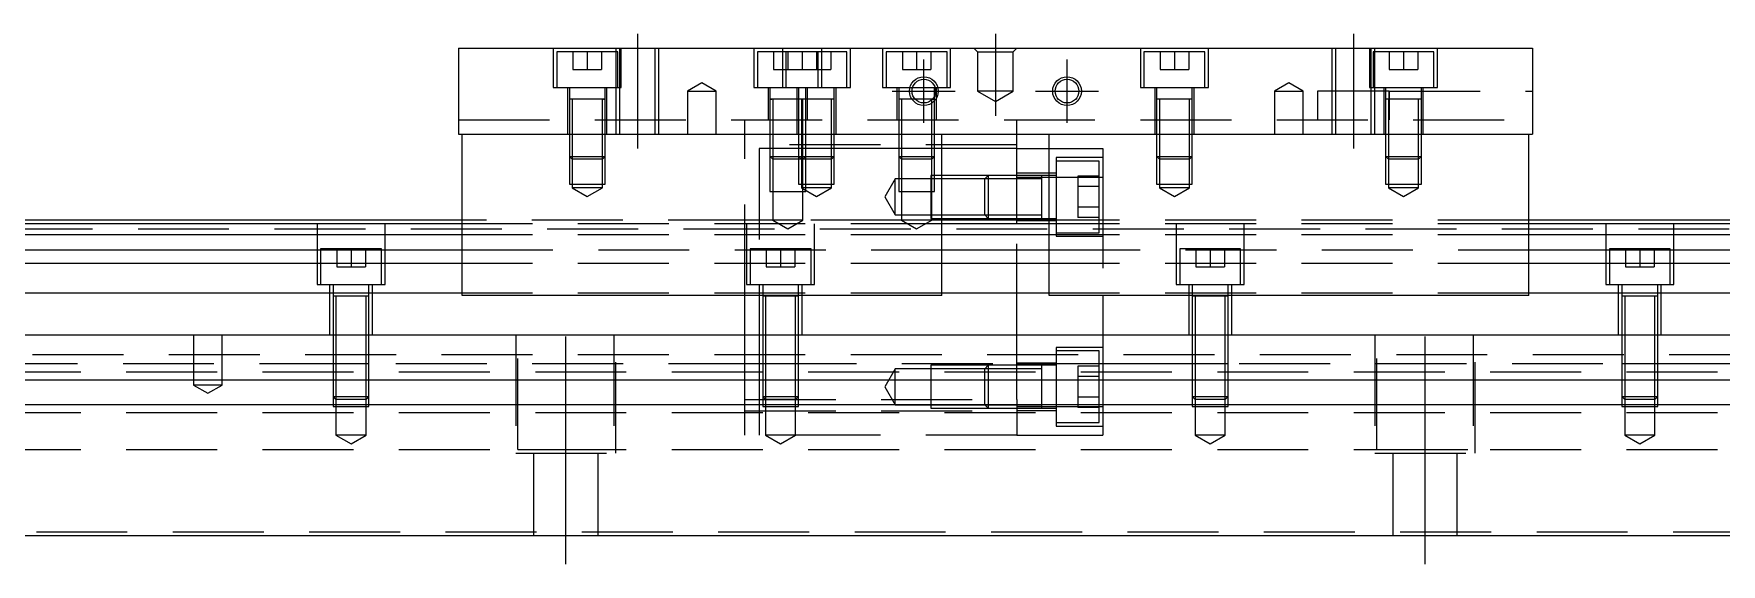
# Model space of a CAD drawing. Extents: x -20 to 930, y -284 to 102.
# Drawn here: x 215.7 to 451.4, y -243 to -169 of the extents above; entities that cross this region are included whole.
import ezdxf

# ---------------------------------------------------------------- set-up
doc = ezdxf.new("R2010")
doc.units = 0
doc.linetypes.add('CENTER', pattern=[50.8, 31.75, -6.35, 6.35, -6.35])
doc.linetypes.add('DASHED', pattern=[19.05, 12.7, -6.35])
doc.layers.get('0').update_dxf_attribs({"linetype": 'CONTINUOUS'})
doc.layers.add('CENTER', color=1, linetype='CENTER')

msp = doc.modelspace()

# ---------------------------------------------------------------- linework, layer by layer
at = {"color": 7, "linetype": 'CONTINUOUS'}
for p, q in [((275, -170.98), (275, -182.98)), ((275, -170.98), (425, -170.98)), ((425, -170.98), (425, -182.98)), ((341.500006, -178.08), (341.229838, -178.08)), ((275, -182.98), (425, -182.98)), ((275.5, -205.48), (275.5, -182.98)), ((342.5, -205.48), (342.5, -182.98)), ((353, -195.48), (353, -182.98)), ((357.5, -205.48), (357.5, -182.98)), ((424.5, -205.48), (424.5, -182.98)), ((353, -184.98), (357.5, -184.98)), ((275.5, -195.48), (0, -195.48)), ((275.5, -194.98), (28, -194.98)), ((357.5, -195.48), (342.5, -195.48)), ((643, -194.98), (424.5, -194.98)), ((700, -195.48), (424.5, -195.48)), ((275.5, -197.019608), (0, -197.019608)), ((357.5, -197.019608), (342.5, -197.019608)), ((700, -197.019608), (424.5, -197.019608)), ((0, -199.140392), (275.5, -199.140392)), ((342.5, -199.140392), (357.5, -199.140392)), ((424.5, -199.140392), (700, -199.140392)), ((275.5, -201.050532), (0, -201.050532)), ((357.5, -201.050532), (342.5, -201.050532)), ((700, -201.050532), (424.5, -201.050532)), ((275.5, -205.161934), (0, -205.161934)), ((342.5, -205.48), (275.5, -205.48)), ((357.5, -205.161934), (342.5, -205.161934)), ((424.5, -205.48), (357.5, -205.48)), ((700, -205.161934), (424.5, -205.161934)), ((0, -210.98), (700, -210.98)), ((0, -217.28), (700, -217.28)), ((0, -220.68), (700, -220.68)), ((0, -238.98), (700, -238.98))]:
    msp.add_line(p, q, dxfattribs=at)
at = {"color": 3, "linetype": 'DASHED'}
for p, q in [((288.25, -170.98), (288.25, -176.48)), ((297.25, -171.48), (288.75, -171.48)), ((288.75, -171.48), (288.75, -176.48)), ((291, -171.48), (291, -173.98)), ((293, -171.48), (293, -173.98)), ((295, -171.48), (295, -173.98)), ((297.000006, -170.98), (297.000006, -171.48)), ((297.000006, -171.48), (297.000006, -176.48)), ((297.25, -176.48), (297.25, -171.48)), ((297.5, -170.98), (297.5, -182.98)), ((297.75, -176.48), (297.75, -170.98)), ((302.5, -182.98), (302.5, -170.98)), ((302.999994, -182.98), (302.999994, -170.98)), ((316.25, -170.98), (316.25, -176.48)), ((320.75, -171.48), (316.75, -171.48)), ((316.75, -171.48), (316.75, -176.48)), ((319, -171.48), (319, -173.98)), ((320.25, -170.98), (320.25, -176.48)), ((329.25, -171.48), (320.75, -171.48)), ((320.75, -171.48), (320.75, -176.48)), ((321, -171.48), (321, -173.98)), ((323, -171.48), (323, -173.98)), ((325, -171.48), (325, -173.98)), ((325.25, -176.48), (325.25, -171.48)), ((325.75, -176.48), (325.75, -170.98)), ((327, -171.48), (327, -173.98)), ((329.25, -176.48), (329.25, -171.48)), ((329.75, -176.48), (329.75, -170.98)), ((334.25, -170.98), (334.25, -176.48)), ((343.25, -171.48), (334.75, -171.48)), ((334.75, -171.48), (334.75, -176.48)), ((337, -171.48), (337, -173.98)), ((339, -171.48), (339, -173.98)), ((341, -171.48), (341, -173.98)), ((343.25, -176.48), (343.25, -171.48)), ((343.75, -176.48), (343.75, -170.98)), ((347.5, -171.48), (347, -170.98)), ((347.5, -171.48), (347.5, -176.98)), ((347.5, -171.48), (352.5, -171.48)), ((352.5, -171.48), (353, -170.98)), ((352.5, -176.98), (352.5, -171.48)), ((370.25, -170.98), (370.25, -176.48)), ((379.25, -171.48), (370.75, -171.48)), ((370.75, -171.48), (370.75, -176.48)), ((373, -171.48), (373, -173.98)), ((375, -171.48), (375, -173.98)), ((377, -171.48), (377, -173.98)), ((379.25, -176.48), (379.25, -171.48)), ((379.75, -176.48), (379.75, -170.98)), ((397.000006, -170.98), (397.000006, -182.98)), ((397.5, -170.98), (397.5, -182.98)), ((402.25, -170.98), (402.25, -176.48)), ((402.5, -182.98), (402.5, -170.98)), ((411.25, -171.48), (402.75, -171.48)), ((402.75, -171.48), (402.75, -176.48)), ((402.999994, -171.48), (402.999994, -170.98)), ((402.999994, -176.48), (402.999994, -171.48)), ((405, -171.48), (405, -173.98)), ((407, -171.48), (407, -173.98)), ((409, -171.48), (409, -173.98)), ((411.25, -176.48), (411.25, -171.48)), ((411.75, -176.48), (411.75, -170.98)), ((291, -173.98), (293, -173.98)), ((293, -173.98), (295, -173.98)), ((319, -173.98), (321, -173.98)), ((321, -173.98), (323, -173.98)), ((323, -173.98), (325, -173.98)), ((325, -173.98), (327, -173.98)), ((337, -173.98), (339, -173.98)), ((339, -173.98), (341, -173.98)), ((373, -173.98), (375, -173.98)), ((375, -173.98), (377, -173.98)), ((405, -173.98), (407, -173.98)), ((407, -173.98), (409, -173.98)), ((288.25, -176.48), (297.75, -176.48)), ((290.25, -176.48), (290.25, -182.98)), ((290.5, -176.48), (290.5, -178.08)), ((295.5, -178.08), (295.5, -176.48)), ((295.75, -182.98), (295.75, -176.48)), ((297.000006, -176.48), (297.000006, -182.98)), ((309, -175.8253), (307, -176.98)), ((311, -176.98), (309, -175.8253)), ((316.25, -176.48), (320.25, -176.48)), ((318.25, -176.48), (318.25, -180.98)), ((318.5, -176.48), (318.5, -178.08)), ((320.25, -176.48), (329.75, -176.48)), ((322.25, -176.48), (322.25, -182.98)), ((322.5, -176.48), (322.5, -178.08)), ((323.5, -178.08), (323.5, -176.48)), ((323.75, -180.98), (323.75, -176.48)), ((327.5, -178.08), (327.5, -176.48)), ((327.75, -182.98), (327.75, -176.48)), ((334.25, -176.48), (343.75, -176.48)), ((336.25, -176.48), (336.25, -180.98)), ((336.5, -176.48), (336.5, -178.08)), ((341.5, -177.667386), (341.5, -176.48)), ((341.75, -180.98), (341.75, -176.48)), ((370.25, -176.48), (379.75, -176.48)), ((372.25, -176.48), (372.25, -182.98)), ((372.5, -176.48), (372.5, -178.08)), ((377.5, -178.08), (377.5, -176.48)), ((377.75, -182.98), (377.75, -176.48)), ((391, -175.8253), (389, -176.98)), ((393, -176.98), (391, -175.8253)), ((402.25, -176.48), (411.75, -176.48)), ((402.999994, -182.98), (402.999994, -176.48)), ((404.25, -176.48), (404.25, -182.98)), ((404.5, -176.48), (404.5, -178.08)), ((409.5, -178.08), (409.5, -176.48)), ((409.75, -182.98), (409.75, -176.48)), ((290.5, -178.075), (290.5, -178.08)), ((295.5, -178.08), (290.5, -178.08)), ((290.5, -178.08), (290.5, -178.085)), ((290.5, -178.08), (290.5, -182.97998)), ((290.9, -178.08), (290.9, -182.97998)), ((295.1, -182.97998), (295.1, -178.08)), ((295.242602, -178.08), (295.5, -178.08)), ((295.5, -178.08), (295.5, -178.075)), ((295.5, -178.085), (295.5, -178.08)), ((295.5, -182.97998), (295.5, -178.08)), ((307, -176.98), (309, -176.98)), ((307, -176.98), (307, -182.98)), ((309, -176.98), (311, -176.98)), ((311, -182.98), (311, -176.98)), ((318.5, -178.075), (318.5, -178.08)), ((318.5, -178.08), (318.757448, -178.08)), ((323.5, -178.08), (318.5, -178.08)), ((318.5, -178.08), (318.5, -180.97998)), ((318.5, -178.08), (318.5, -178.085)), ((318.9, -178.08), (318.9, -186.48)), ((322.5, -178.075), (322.5, -178.08)), ((327.5, -178.08), (322.5, -178.08)), ((322.5, -178.08), (322.5, -178.085)), ((322.5, -178.08), (322.5, -182.97998)), ((322.9, -178.08), (322.9, -186.48)), ((323.1, -186.48), (323.1, -178.08)), ((323.5, -178.08), (323.5, -178.075)), ((323.5, -180.97998), (323.5, -178.08)), ((323.5, -178.085), (323.5, -178.08)), ((327.1, -186.48), (327.1, -178.08)), ((327.5, -178.08), (327.5, -178.075)), ((327.5, -178.085), (327.5, -178.08)), ((327.5, -182.97998), (327.5, -178.08)), ((336.5, -178.075), (336.5, -178.08)), ((341.5, -178.08), (336.5, -178.08)), ((336.5, -178.08), (336.5, -178.085)), ((336.5, -178.08), (336.5, -180.97998)), ((336.9, -178.08), (336.9, -186.48)), ((341.1, -186.48), (341.1, -178.08)), ((341.242602, -178.08), (341.5, -178.08)), ((341.5, -178.08), (341.5, -177.667386)), ((341.5, -178.08), (341.5, -178.075)), ((341.5, -178.085), (341.5, -178.08)), ((341.5, -178.302876), (341.5, -178.08)), ((341.5, -180.97998), (341.5, -178.302876)), ((352.5, -176.98), (347.5, -176.98)), ((347.5, -176.98), (350, -178.423376)), ((350, -178.423376), (352.5, -176.98)), ((372.5, -178.075), (372.5, -178.08)), ((377.5, -178.08), (372.5, -178.08)), ((372.5, -178.08), (372.5, -178.085)), ((372.5, -178.08), (372.5, -182.97998)), ((372.9, -178.08), (372.9, -186.48)), ((377.1, -186.48), (377.1, -178.08)), ((377.5, -178.08), (377.5, -178.075)), ((377.5, -178.085), (377.5, -178.08)), ((377.5, -182.97998), (377.5, -178.08)), ((389, -176.98), (391, -176.98)), ((389, -176.98), (389, -182.98)), ((391, -176.98), (393, -176.98)), ((393, -182.98), (393, -176.98)), ((395, -176.98), (395, -180.98)), ((405, -176.98), (395, -176.98)), ((404.5, -178.075), (404.5, -178.08)), ((409.5, -178.08), (404.5, -178.08)), ((404.5, -178.08), (404.5, -182.97998)), ((404.5, -178.08), (404.5, -178.085)), ((404.9, -178.08), (404.9, -186.48)), ((405, -176.98), (425, -176.98)), ((405, -180.98), (405, -176.98)), ((405, -176.98), (405, -178.08)), ((405, -178.08), (405, -180.98)), ((409.1, -186.48), (409.1, -178.08)), ((409.5, -178.08), (409.5, -178.075)), ((409.5, -182.97998), (409.5, -178.08)), ((409.5, -178.085), (409.5, -178.08)), ((275, -180.98), (425, -180.98)), ((315, -182.98), (315, -180.98)), ((318.5, -180.98), (318.5, -182.98)), ((318.500006, -180.98), (318.500006, -182.98)), ((323.499994, -182.98), (323.499994, -180.98)), ((323.5, -182.98), (323.5, -180.98)), ((336.5, -180.98), (336.5, -182.98)), ((336.500006, -180.98), (336.500006, -182.98)), ((336.9, -180.98), (341.1, -180.98)), ((341.499994, -182.98), (341.499994, -180.98)), ((341.5, -182.98), (341.5, -180.98)), ((353, -182.98), (353, -180.98)), ((290.5, -182.98), (290.5, -186.08)), ((290.500006, -182.98), (290.500006, -186.080006)), ((290.9, -182.98), (290.9, -186.48)), ((295.1, -186.48), (295.1, -182.98)), ((295.499994, -186.080006), (295.499994, -182.98)), ((295.5, -186.08), (295.5, -182.98)), ((315, -205.48), (315, -182.98)), ((318.5, -182.98), (318.5, -186.08)), ((318.500006, -182.98), (318.500006, -186.080006)), ((322.5, -182.98), (322.5, -186.08)), ((322.500006, -182.98), (322.500006, -186.080006)), ((323.499994, -186.080006), (323.499994, -182.98)), ((323.5, -186.08), (323.5, -182.98)), ((327.499994, -186.080006), (327.499994, -182.98)), ((327.5, -186.08), (327.5, -182.98)), ((336.5, -182.98), (336.5, -186.08)), ((336.500006, -182.98), (336.500006, -186.080006)), ((341.499994, -186.080006), (341.499994, -182.98)), ((341.5, -186.08), (341.5, -182.98)), ((372.5, -182.98), (372.5, -186.08)), ((372.500006, -182.98), (372.500006, -186.080006)), ((377.499994, -186.080006), (377.499994, -182.98)), ((377.5, -186.08), (377.5, -182.98)), ((404.5, -182.98), (404.5, -186.08)), ((404.500006, -182.98), (404.500006, -186.080006)), ((409.499994, -186.080006), (409.499994, -182.98)), ((409.5, -186.08), (409.5, -182.98)), ((290.5, -186.08), (295.5, -186.08)), ((290.5, -186.08), (290.9, -186.48)), ((290.500006, -186.08002), (290.500006, -189.98)), ((295.1, -186.48), (295.5, -186.08)), ((295.499994, -189.98), (295.499994, -186.08002)), ((353, -184.48), (315, -184.48)), ((317, -184.98), (317, -203.98)), ((318.5, -184.98), (317, -184.98)), ((318.9, -184.98), (318.5, -184.98)), ((318.5, -186.08), (322.5, -186.08)), ((318.5, -186.08), (318.9, -186.48)), ((318.500006, -186.08002), (318.500006, -190.98)), ((322.5, -184.98), (318.9, -184.98)), ((322.9, -184.98), (322.5, -184.98)), ((322.5, -186.08), (327.5, -186.08)), ((322.5, -186.08), (322.9, -186.48)), ((322.500006, -186.08002), (322.500006, -189.98)), ((323.1, -184.98), (322.9, -184.98)), ((323.5, -184.98), (323.1, -184.98)), ((323.1, -186.48), (323.5, -186.08)), ((323.499994, -186.48), (323.499994, -186.08002)), ((327.1, -184.98), (323.5, -184.98)), ((327.5, -184.98), (327.1, -184.98)), ((327.1, -186.48), (327.5, -186.08)), ((327.499994, -189.98), (327.499994, -186.08002)), ((336.5, -184.98), (327.5, -184.98)), ((336.9, -184.98), (336.5, -184.98)), ((336.5, -186.08), (341.5, -186.08)), ((336.5, -186.08), (336.9, -186.48)), ((336.500006, -186.08002), (336.500006, -190.98)), ((341.1, -184.98), (336.9, -184.98)), ((341.5, -184.98), (341.1, -184.98)), ((341.1, -186.48), (341.5, -186.08)), ((341.499994, -190.98), (341.499994, -186.08002)), ((342.5, -184.98), (341.5, -184.98)), ((353, -184.98), (342.5, -184.98)), ((357.5, -184.98), (365, -184.98)), ((365, -184.98), (365, -188.98)), ((372.5, -186.08), (377.5, -186.08)), ((372.5, -186.08), (372.9, -186.48)), ((372.500006, -186.08002), (372.500006, -189.98)), ((377.1, -186.48), (377.5, -186.08)), ((377.499994, -189.98), (377.499994, -186.08002)), ((404.5, -186.08), (409.5, -186.08)), ((404.5, -186.08), (404.9, -186.48)), ((404.500006, -186.08002), (404.500006, -189.98)), ((409.1, -186.48), (409.5, -186.08)), ((409.499994, -189.98), (409.499994, -186.08002)), ((295.1, -186.48), (290.9, -186.48)), ((290.9, -186.48002), (290.9, -189.98)), ((295.1, -189.98), (295.1, -186.48002)), ((322.500006, -186.48), (318.9, -186.48)), ((318.9, -186.48002), (318.9, -190.98)), ((322.9, -186.48), (322.500006, -186.48)), ((327.1, -186.48), (322.9, -186.48)), ((322.9, -186.48002), (322.9, -189.98)), ((323.1, -190.98), (323.1, -186.48002)), ((323.499994, -189.98), (323.499994, -186.48)), ((327.1, -189.98), (327.1, -186.48002)), ((341.1, -186.48), (336.9, -186.48)), ((336.9, -186.48002), (336.9, -190.98)), ((341.1, -190.98), (341.1, -186.48002)), ((358.5, -188.43), (353, -188.43)), ((358.5, -186.23), (358.5, -197.23)), ((365, -186.23), (358.5, -186.23)), ((364.5, -186.73), (358.5, -186.73)), ((364.5, -196.73), (364.5, -186.73)), ((377.1, -186.48), (372.9, -186.48)), ((372.9, -186.48002), (372.9, -189.98)), ((377.1, -189.98), (377.1, -186.48002)), ((409.1, -186.48), (404.9, -186.48)), ((404.9, -186.48002), (404.9, -189.98)), ((409.1, -189.98), (409.1, -186.48002)), ((290.500006, -189.98), (295.499994, -189.98)), ((290.9, -189.98), (290.9, -190.48)), ((295.1, -190.48), (290.9, -190.48)), ((290.9, -190.48), (293, -191.692436)), ((293, -191.692436), (295.1, -190.48)), ((295.1, -190.48), (295.1, -189.98)), ((322.500006, -189.98), (327.499994, -189.98)), ((322.9, -189.98), (322.9, -190.48)), ((327.1, -190.48), (322.9, -190.48)), ((322.9, -190.48), (325, -191.692436)), ((323.499994, -190.98), (323.499994, -189.98)), ((325, -191.692436), (327.1, -190.48)), ((327.1, -190.48), (327.1, -189.98)), ((336, -189.23), (334.556624, -191.73)), ((336, -194.23), (336, -189.23)), ((341, -189.23), (336, -189.23)), ((341, -188.730006), (341, -190.848124)), ((341.499994, -188.730006), (341, -188.730006)), ((348.49998, -189.23), (341, -189.23)), ((341, -190.848124), (341, -190.983818)), ((342.5, -188.730006), (341.499994, -188.730006)), ((348.99998, -188.730006), (342.5, -188.730006)), ((349, -188.73), (348.5, -189.23)), ((348.5, -194.23), (348.5, -189.23)), ((356.5, -189.23), (348.5, -189.23)), ((353, -188.730006), (348.999994, -188.730006)), ((349, -188.73), (349, -194.73)), ((353, -188.73), (349, -188.73)), ((353, -188.98), (357.5, -188.98)), ((356.5, -188.73), (353.00002, -188.73)), ((356.5, -188.73), (356.495, -188.73)), ((356.5, -194.73), (356.5, -188.73)), ((356.505, -188.73), (356.5, -188.73)), ((357.5, -188.73), (356.5, -188.73)), ((358.5, -188.73), (357.5, -188.73)), ((357.5, -188.98), (365, -188.98)), ((361.5, -188.843248), (361.5, -190.286624)), ((364.5, -188.843248), (361.5, -188.843248)), ((364.5, -190.286624), (361.5, -190.286624)), ((361.5, -190.286624), (361.5, -193.173376)), ((365, -188.98), (365, -205.48)), ((372.500006, -189.98), (377.499994, -189.98)), ((372.9, -189.98), (372.9, -190.48)), ((377.1, -190.48), (372.9, -190.48)), ((372.9, -190.48), (375, -191.692436)), ((375, -191.692436), (377.1, -190.48)), ((377.1, -190.48), (377.1, -189.98)), ((404.500006, -189.98), (409.499994, -189.98)), ((404.9, -189.98), (404.9, -190.48)), ((409.1, -190.48), (404.9, -190.48)), ((404.9, -190.48), (407, -191.692436)), ((407, -191.692436), (409.1, -190.48)), ((409.1, -190.48), (409.1, -189.98)), ((318.500006, -190.98), (323.499994, -190.98)), ((318.9, -190.98), (318.9, -194.98)), ((323.1, -194.98), (323.1, -190.98)), ((334.556624, -191.73), (336, -194.23)), ((336.500006, -190.98), (341.499994, -190.98)), ((336.9, -190.98), (336.9, -194.98)), ((341, -190.983818), (341, -194.729994)), ((341.1, -194.98), (341.1, -190.98)), ((361.5, -193.173376), (361.5, -194.616752)), ((364.5, -193.173376), (361.5, -193.173376)), ((255.25, -195.48), (255.25, -203.98)), ((264.75, -203.98), (264.75, -195.48)), ((317, -194.98), (275.5, -194.98)), ((342.5, -195.48), (275.5, -195.48)), ((315.25, -195.48), (315.25, -203.98)), ((318.9, -194.98), (317, -194.98)), ((323.1, -194.98), (318.9, -194.98)), ((318.9, -194.98), (321, -196.192436)), ((321, -196.192436), (323.1, -194.98)), ((336.9, -194.98), (323.1, -194.98)), ((324.75, -203.98), (324.75, -195.48)), ((336, -194.23), (341, -194.23)), ((341.1, -194.98), (336.9, -194.98)), ((336.9, -194.98), (339, -196.192436)), ((339, -196.192436), (341.1, -194.98)), ((341, -194.23), (348.49998, -194.23)), ((341, -194.729994), (348.99998, -194.729994)), ((353, -194.98), (341.1, -194.98)), ((348.5, -194.23), (356.5, -194.23)), ((348.5, -194.23), (349, -194.73)), ((349, -194.729994), (353, -194.729994)), ((349, -194.73), (353, -194.73)), ((357.5, -194.98), (353, -194.98)), ((353, -195.03), (358.5, -195.03)), ((353, -210.98), (353, -195.48)), ((353.00002, -194.73), (356.5, -194.73)), ((356.495, -194.73), (356.5, -194.73)), ((356.5, -194.73), (356.505, -194.73)), ((356.5, -194.73), (357.5, -194.73)), ((357.5, -194.73), (358.5, -194.73)), ((358.5, -194.98), (357.5, -194.98)), ((424.5, -195.48), (357.5, -195.48)), ((365, -194.98), (358.5, -194.98)), ((364.5, -194.616752), (361.5, -194.616752)), ((424.5, -194.98), (365, -194.98)), ((375.25, -195.48), (375.25, -203.98)), ((384.75, -203.98), (384.75, -195.48)), ((435.25, -195.48), (435.25, -203.98)), ((444.75, -203.98), (444.75, -195.48)), ((643, -196.23), (25, -196.23)), ((342.5, -197.019608), (275.5, -197.019608)), ((424.5, -197.019608), (357.5, -197.019608)), ((358.5, -196.73), (364.5, -196.73)), ((358.5, -197.23), (365, -197.23)), ((264.25, -198.98), (255.75, -198.98)), ((255.75, -198.98), (255.75, -203.98)), ((258, -198.98), (258, -201.48)), ((260, -198.98), (260, -201.48)), ((262, -198.98), (262, -201.48)), ((264.25, -203.98), (264.25, -198.98)), ((275.5, -199.140392), (342.5, -199.140392)), ((324.25, -198.98), (315.75, -198.98)), ((315.75, -198.98), (315.75, -203.98)), ((318, -198.98), (318, -201.48)), ((320, -198.98), (320, -201.48)), ((322, -198.98), (322, -201.48)), ((324.25, -203.98), (324.25, -198.98)), ((357.5, -199.140392), (424.5, -199.140392)), ((384.25, -198.98), (375.75, -198.98)), ((375.75, -198.98), (375.75, -203.98)), ((378, -198.98), (378, -201.48)), ((380, -198.98), (380, -201.48)), ((382, -198.98), (382, -201.48)), ((384.25, -203.98), (384.25, -198.98)), ((444.25, -198.98), (435.75, -198.98)), ((435.75, -198.98), (435.75, -203.98)), ((438, -198.98), (438, -201.48)), ((440, -198.98), (440, -201.48)), ((442, -198.98), (442, -201.48)), ((444.25, -203.98), (444.25, -198.98)), ((258, -201.48), (260, -201.48)), ((260, -201.48), (262, -201.48)), ((342.5, -201.050532), (275.5, -201.050532)), ((318, -201.48), (320, -201.48)), ((320, -201.48), (322, -201.48)), ((424.5, -201.050532), (357.5, -201.050532)), ((378, -201.48), (380, -201.48)), ((380, -201.48), (382, -201.48)), ((438, -201.48), (440, -201.48)), ((440, -201.48), (442, -201.48)), ((255.25, -203.98), (264.75, -203.98)), ((257, -203.98), (257, -210.98)), ((257.5, -203.98), (257.5, -205.58)), ((262.5, -205.58), (262.5, -203.98)), ((263, -210.98), (263, -203.98)), ((315.25, -203.98), (324.75, -203.98)), ((317, -203.98), (317, -210.98)), ((317, -203.98), (317, -210.98)), ((317.5, -203.98), (317.5, -205.58)), ((322.5, -205.58), (322.5, -203.98)), ((323, -210.98), (323, -203.98)), ((375.25, -203.98), (384.75, -203.98)), ((377, -203.98), (377, -210.98)), ((377.5, -203.98), (377.5, -205.58)), ((382.5, -205.58), (382.5, -203.98)), ((383, -210.98), (383, -203.98)), ((435.25, -203.98), (444.75, -203.98)), ((437, -203.98), (437, -210.98)), ((437.5, -203.98), (437.5, -205.58)), ((442.5, -205.58), (442.5, -203.98)), ((443, -210.98), (443, -203.98)), ((257.5, -205.575), (257.5, -205.58)), ((262.5, -205.58), (257.5, -205.58)), ((257.5, -205.58), (257.5, -205.585)), ((257.5, -205.58), (257.5, -210.97998)), ((257.9, -205.58), (257.9, -210.97998)), ((262.1, -210.97998), (262.1, -205.58)), ((262.5, -205.58), (262.5, -205.575)), ((262.5, -205.585), (262.5, -205.58)), ((262.5, -210.97998), (262.5, -205.58)), ((342.5, -205.161934), (275.5, -205.161934)), ((315, -210.98), (315, -205.48)), ((317.5, -205.575), (317.5, -205.58)), ((322.5, -205.58), (317.5, -205.58)), ((317.5, -205.58), (317.5, -205.585)), ((317.5, -205.58), (317.5, -210.97998)), ((317.9, -205.58), (317.9, -210.97998)), ((322.1, -210.97998), (322.1, -205.58)), ((322.5, -205.58), (322.5, -205.575)), ((322.5, -205.585), (322.5, -205.58)), ((322.5, -210.97998), (322.5, -205.58)), ((424.5, -205.161934), (357.5, -205.161934)), ((365, -205.48), (365, -210.98)), ((377.5, -205.575), (377.5, -205.58)), ((382.5, -205.58), (377.5, -205.58)), ((377.5, -205.58), (377.5, -205.585)), ((377.5, -205.58), (377.5, -210.97998)), ((377.9, -205.58), (377.9, -210.97998)), ((382.1, -210.97998), (382.1, -205.58)), ((382.5, -205.58), (382.5, -205.575)), ((382.5, -205.585), (382.5, -205.58)), ((382.5, -210.97998), (382.5, -205.58)), ((437.5, -205.575), (437.5, -205.58)), ((442.5, -205.58), (437.5, -205.58)), ((437.5, -205.58), (437.5, -205.585)), ((437.5, -205.58), (437.5, -210.97998)), ((437.9, -205.58), (437.9, -210.97998)), ((442.1, -210.97998), (442.1, -205.58)), ((442.5, -205.58), (442.5, -205.575)), ((442.5, -205.585), (442.5, -205.58)), ((442.5, -210.97998), (442.5, -205.58)), ((238, -210.98), (238, -217.98)), ((242, -217.98), (242, -210.98)), ((257.5, -210.98), (257.5, -217.28)), ((257.500006, -210.98), (257.500006, -217.28)), ((257.9, -210.98), (257.9, -217.28)), ((262.1, -217.28), (262.1, -210.98)), ((262.499994, -217.28), (262.499994, -210.98)), ((262.5, -217.28), (262.5, -210.98)), ((283, -210.98), (283, -227.48)), ((283.291796, -226.98), (283.291796, -210.98)), ((296.708204, -210.98), (296.708204, -226.98)), ((297, -227.48), (297, -210.98)), ((315, -217.28), (315, -210.98)), ((317, -210.98), (317, -217.28)), ((317.5, -210.98), (317.5, -217.28)), ((317.500006, -210.98), (317.500006, -217.28)), ((317.9, -210.98), (317.9, -217.28)), ((322.1, -217.28), (322.1, -210.98)), ((322.499994, -217.28), (322.499994, -210.98)), ((322.5, -217.28), (322.5, -210.98)), ((353, -217.28), (353, -210.98)), ((365, -210.98), (365, -217.28)), ((377.5, -210.98), (377.5, -217.28)), ((377.500006, -210.98), (377.500006, -217.28)), ((377.9, -210.98), (377.9, -217.28)), ((382.1, -217.28), (382.1, -210.98)), ((382.499994, -217.28), (382.499994, -210.98)), ((382.5, -217.28), (382.5, -210.98)), ((403, -210.98), (403, -227.48)), ((403.291796, -226.98), (403.291796, -210.98)), ((416.708204, -210.98), (416.708204, -226.98)), ((417, -227.48), (417, -210.98)), ((437.5, -210.98), (437.5, -217.28)), ((437.500006, -210.98), (437.500006, -217.28)), ((437.9, -210.98), (437.9, -217.28)), ((442.1, -217.28), (442.1, -210.98)), ((442.499994, -217.28), (442.499994, -210.98)), ((442.5, -217.28), (442.5, -210.98)), ((25, -213.73), (643, -213.73)), ((358.5, -212.73), (358.5, -223.73)), ((365, -212.73), (358.5, -212.73)), ((364.5, -213.23), (358.5, -213.23)), ((364.5, -217.28), (364.5, -213.23)), ((0, -216.13), (700, -216.13)), ((56.708204, -214.98), (315, -214.98)), ((257.5, -214.98), (257.9, -214.98)), ((257.9, -214.98), (262.1, -214.98)), ((262.1, -214.98), (262.5, -214.98)), ((315, -214.98), (317, -214.98)), ((317, -214.98), (317.5, -214.98)), ((317.5, -214.98), (317.9, -214.98)), ((317.5, -214.98), (317.9, -214.98)), ((317.9, -214.98), (353, -214.98)), ((317.9, -214.98), (322.1, -214.98)), ((322.1, -214.98), (322.5, -214.98)), ((336, -215.73), (334.556624, -218.23)), ((336, -220.73), (336, -215.73)), ((341, -215.73), (336, -215.73)), ((341, -215.230006), (341, -220.68)), ((348.99998, -215.230006), (341, -215.230006)), ((348.49998, -215.73), (341, -215.73)), ((349, -215.23), (348.5, -215.73)), ((348.5, -220.68), (348.5, -215.73)), ((356.5, -215.73), (348.5, -215.73)), ((349, -215.23), (349, -220.68)), ((353, -215.23), (349, -215.23)), ((353, -215.230006), (349, -215.230006)), ((358.5, -214.93), (353, -214.93)), ((353, -214.98), (358.5, -214.98)), ((356.505, -215.23), (353.00002, -215.23)), ((358.5, -215.23), (356.495, -215.23)), ((356.5, -221.23), (356.5, -215.23)), ((358.5, -214.98), (364.5, -214.98)), ((361.5, -215.343248), (361.5, -216.786624)), ((364.5, -215.343248), (361.5, -215.343248)), ((364.5, -216.786624), (361.5, -216.786624)), ((361.5, -216.786624), (361.5, -219.673376)), ((364.5, -214.98), (365, -214.98)), ((365, -214.98), (617.5, -214.98)), ((377.5, -214.98), (377.9, -214.98)), ((377.9, -214.98), (382.1, -214.98)), ((382.1, -214.98), (382.5, -214.98)), ((437.5, -214.98), (437.9, -214.98)), ((437.9, -214.98), (442.1, -214.98)), ((442.1, -214.98), (442.5, -214.98)), ((242, -217.98), (238, -217.98)), ((238, -217.98), (240, -219.1347)), ((240, -219.1347), (242, -217.98)), ((257.5, -217.28), (257.5, -219.58)), ((257.500006, -217.28), (257.500006, -219.580006)), ((257.9, -217.28), (257.9, -219.98)), ((262.1, -219.98), (262.1, -217.28)), ((262.499994, -219.580006), (262.499994, -217.28)), ((262.5, -219.58), (262.5, -217.28)), ((315, -219.98), (315, -217.28)), ((317, -217.28), (317, -220.68)), ((317.5, -217.28), (317.5, -219.58)), ((317.500006, -217.28), (317.500006, -219.580006)), ((317.9, -217.28), (317.9, -219.98)), ((322.1, -219.98), (322.1, -217.28)), ((322.499994, -219.580006), (322.499994, -217.28)), ((322.5, -219.58), (322.5, -217.28)), ((334.556624, -218.23), (336, -220.73)), ((353, -219.98), (353, -217.28)), ((364.5, -220.68), (364.5, -217.28)), ((365, -217.28), (365, -220.68)), ((377.5, -217.28), (377.5, -219.58)), ((377.500006, -217.28), (377.500006, -219.580006)), ((377.9, -217.28), (377.9, -219.98)), ((382.1, -219.98), (382.1, -217.28)), ((382.499994, -219.580006), (382.499994, -217.28)), ((382.5, -219.58), (382.5, -217.28)), ((437.5, -217.28), (437.5, -219.58)), ((437.500006, -217.28), (437.500006, -219.580006)), ((437.9, -217.28), (437.9, -219.98)), ((442.1, -219.98), (442.1, -217.28)), ((442.499994, -219.580006), (442.499994, -217.28)), ((442.5, -219.58), (442.5, -217.28)), ((257.5, -219.58), (262.5, -219.58)), ((257.5, -219.58), (257.9, -219.98)), ((257.500006, -219.58002), (257.500006, -220.68)), ((257.500006, -220.68), (257.500006, -220.98)), ((257.500006, -220.98), (262.499994, -220.98)), ((262.1, -219.98), (257.9, -219.98)), ((257.9, -219.98002), (257.9, -220.98)), ((257.9, -220.98), (257.9, -224.98)), ((262.1, -219.98), (262.5, -219.58)), ((262.1, -220.98), (262.1, -219.98002)), ((262.1, -224.98), (262.1, -220.98)), ((262.499994, -220.68), (262.499994, -219.58002)), ((262.499994, -220.98), (262.499994, -220.68)), ((315, -220.68), (315, -219.98)), ((315, -219.98), (353, -219.98)), ((315, -224.98), (315, -220.68)), ((317, -220.68), (317, -224.98)), ((317.5, -219.58), (322.5, -219.58)), ((317.5, -219.58), (317.9, -219.98)), ((317.500006, -219.58002), (317.500006, -220.68)), ((317.500006, -220.68), (317.500006, -220.98)), ((317.500006, -220.98), (322.499994, -220.98)), ((322.1, -219.98), (317.9, -219.98)), ((317.9, -219.98002), (317.9, -220.98)), ((317.9, -220.98), (317.9, -224.98)), ((322.1, -219.98), (322.5, -219.58)), ((322.1, -220.98), (322.1, -219.98002)), ((322.1, -224.98), (322.1, -220.98)), ((322.499994, -220.68), (322.499994, -219.58002)), ((322.499994, -220.98), (322.499994, -220.68)), ((336, -220.73), (341, -220.73)), ((341, -220.68), (341, -221.229994)), ((341, -220.73), (348.49998, -220.73)), ((341, -221.229994), (348.99998, -221.229994)), ((348.5, -220.73), (348.5, -220.68)), ((348.5, -220.73), (356.5, -220.73)), ((348.5, -220.73), (349, -221.23)), ((348.999994, -221.229994), (353, -221.229994)), ((349, -220.68), (349, -221.23)), ((349, -221.23), (353, -221.23)), ((353, -219.98), (353, -220.68)), ((353, -220.68), (353, -224.98)), ((353, -220.98), (365, -220.98)), ((353, -221.53), (358.5, -221.53)), ((353.00002, -221.23), (356.5, -221.23)), ((356.495, -221.23), (356.5, -221.23)), ((356.5, -221.23), (356.505, -221.23)), ((356.5, -221.23), (358.5, -221.23)), ((361.5, -219.673376), (361.5, -221.116752)), ((364.5, -219.673376), (361.5, -219.673376)), ((364.5, -221.116752), (361.5, -221.116752)), ((364.5, -223.23), (364.5, -220.68)), ((365, -220.68), (365, -220.98)), ((365, -220.98), (365, -224.98)), ((377.5, -219.58), (382.5, -219.58)), ((377.5, -219.58), (377.9, -219.98)), ((377.500006, -219.58002), (377.500006, -220.68)), ((377.500006, -220.68), (377.500006, -220.98)), ((377.500006, -220.98), (382.499994, -220.98)), ((382.1, -219.98), (377.9, -219.98)), ((377.9, -219.98002), (377.9, -220.98)), ((377.9, -220.98), (377.9, -224.98)), ((382.1, -219.98), (382.5, -219.58)), ((382.1, -220.98), (382.1, -219.98002)), ((382.1, -224.98), (382.1, -220.98)), ((382.499994, -220.68), (382.499994, -219.58002)), ((382.499994, -220.98), (382.499994, -220.68)), ((437.5, -219.58), (442.5, -219.58)), ((437.5, -219.58), (437.9, -219.98)), ((437.500006, -219.58002), (437.500006, -220.68)), ((437.500006, -220.68), (437.500006, -220.98)), ((437.500006, -220.98), (442.499994, -220.98)), ((442.1, -219.98), (437.9, -219.98)), ((437.9, -219.98002), (437.9, -220.98)), ((437.9, -220.98), (437.9, -224.98)), ((442.1, -219.98), (442.5, -219.58)), ((442.1, -220.98), (442.1, -219.98002)), ((442.1, -224.98), (442.1, -220.98)), ((442.499994, -220.68), (442.499994, -219.58002)), ((442.499994, -220.98), (442.499994, -220.68)), ((0, -221.83), (700, -221.83)), ((315, -221.60077), (353, -221.60077)), ((315, -221.60077), (317, -221.60077)), ((358.5, -223.23), (364.5, -223.23)), ((358.5, -223.73), (365, -223.73)), ((262.1, -224.98), (257.9, -224.98)), ((257.9, -224.98), (260, -226.192436)), ((260, -226.192436), (262.1, -224.98)), ((353, -224.98), (315, -224.98)), ((322.1, -224.98), (317.9, -224.98)), ((317.9, -224.98), (320, -226.192436)), ((320, -226.192436), (322.1, -224.98)), ((353, -224.98), (365, -224.98)), ((382.1, -224.98), (377.9, -224.98)), ((377.9, -224.98), (380, -226.192436)), ((380, -226.192436), (382.1, -224.98)), ((442.1, -224.98), (437.9, -224.98)), ((437.9, -224.98), (440, -226.192436)), ((440, -226.192436), (442.1, -224.98)), ((0, -226.98), (700, -226.98)), ((283, -227.48), (297, -227.48)), ((283.291796, -226.98), (296.708204, -226.98)), ((285.5, -227.48), (285.5, -238.98)), ((294.5, -238.98), (294.5, -227.48)), ((403, -227.48), (417, -227.48)), ((403.291796, -226.98), (416.708204, -226.98)), ((405.5, -227.48), (405.5, -238.98)), ((414.5, -238.98), (414.5, -227.48)), ((6.499992, -238.48), (700, -238.48))]:
    msp.add_line(p, q, dxfattribs=at)
at = {"color": 3, "linetype": 'CONTINUOUS'}
for centre in [(340, -176.98), (360, -176.98)]:
    msp.add_circle(centre, 2, dxfattribs=at)
at = {"color": 7, "linetype": 'CONTINUOUS'}
for centre in [(340, -176.98), (360, -176.98)]:
    msp.add_circle(centre, 1.65, dxfattribs=at)
at = {"layer": 'CENTER', "color": 1, "linetype": 'CENTER'}
for p, q in [((300, -168.98), (300, -184.98)), ((350, -168.98), (350, -180.423376)), ((400, -168.98), (400, -184.98)), ((340, -181.38), (340, -172.58)), ((360, -181.38), (360, -172.58)), ((335.6, -176.98), (344.4, -176.98)), ((355.6, -176.98), (364.4, -176.98)), ((290, -242.98), (290, -208.98)), ((410, -242.98), (410, -208.98))]:
    msp.add_line(p, q, dxfattribs=at)

doc.saveas('drawing.dxf')
